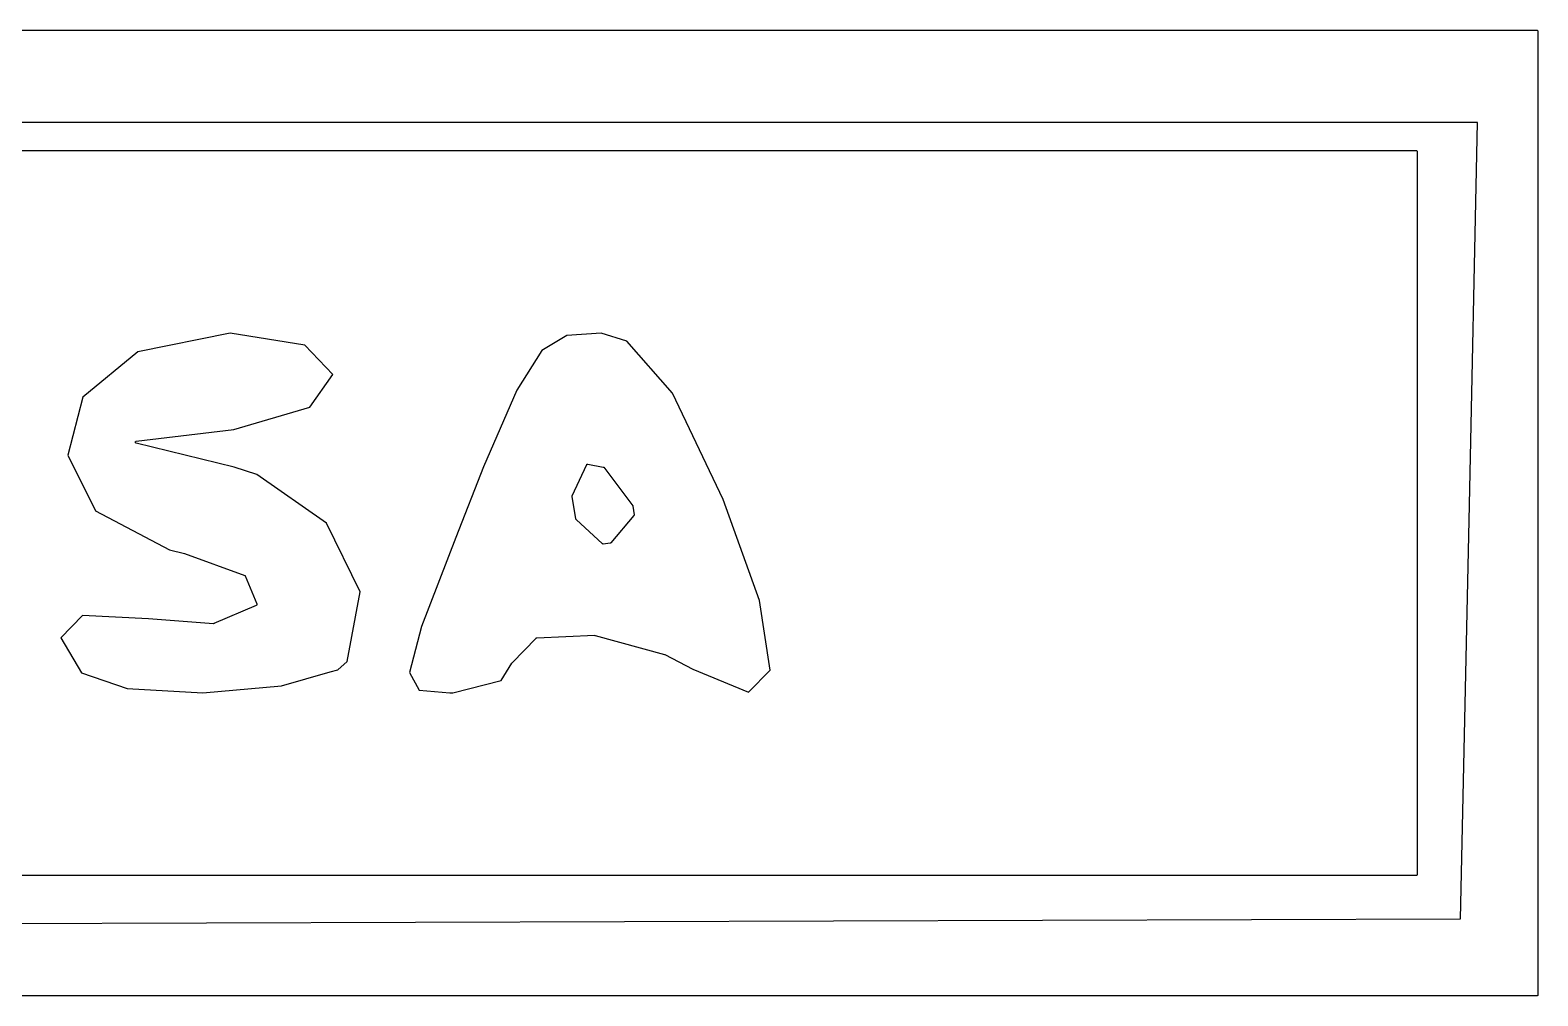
# Model space of a CAD drawing. Extents: x 107.7 to 189.7, y -115.4 to -83.3.
# Drawn here: x 162.21 to 170.63, y -105.47 to -100.08 of the extents above; entities that cross this region are included whole.
import ezdxf

# ---------------------------------------------------------------- set-up
doc = ezdxf.new("R2010")
doc.units = 0
doc.layers.add('BLACK', color=7, linetype='CONTINUOUS')

msp = doc.modelspace()

# ---------------------------------------------------------------- linework, layer by layer
at = {"layer": 'BLACK', "linetype": 'CONTINUOUS'}
for p, q in [((142.534, -100.078), (170.626, -100.078)), ((170.626, -100.078), (170.626, -100.078)), ((170.626, -100.078), (170.627, -100.078)), ((170.627, -100.078), (170.627, -100.078)), ((170.627, -100.078), (170.627, -100.078)), ((170.627, -100.078), (170.627, -100.079)), ((170.627, -100.079), (170.627, -100.079)), ((170.627, -100.079), (170.628, -100.079)), ((170.628, -100.079), (170.628, -100.079)), ((170.628, -100.079), (170.628, -100.079)), ((170.628, -100.079), (170.628, -100.079)), ((170.628, -100.079), (170.628, -100.079)), ((170.628, -100.079), (170.628, -100.079)), ((170.628, -100.079), (170.629, -100.08)), ((170.629, -100.08), (170.629, -100.08)), ((170.629, -100.08), (170.629, -100.08)), ((170.629, -100.08), (170.629, -100.08)), ((170.629, -100.08), (170.629, -100.08)), ((170.629, -100.08), (170.63, -100.081)), ((170.63, -100.081), (170.63, -100.081)), ((170.63, -100.081), (170.63, -100.081)), ((170.63, -100.081), (170.63, -100.081)), ((170.63, -100.081), (170.63, -100.081)), ((170.63, -100.081), (170.63, -100.081)), ((170.63, -100.081), (170.63, -100.081)), ((170.63, -100.081), (170.63, -100.082)), ((170.63, -100.082), (170.63, -100.082)), ((170.63, -100.082), (170.63, -100.082)), ((170.63, -100.082), (170.63, -100.082)), ((170.63, -100.082), (170.631, -100.083)), ((170.631, -100.083), (170.631, -100.083)), ((170.631, -100.083), (170.631, -105.466)), ((170.294, -100.593), (142.876, -100.593)), ((170.247, -102.817), (170.294, -100.593)), ((150.283, -100.751), (169.953, -100.751)), ((169.953, -100.751), (169.953, -100.751)), ((169.953, -100.751), (169.954, -100.751)), ((169.954, -100.751), (169.954, -100.751)), ((169.954, -100.751), (169.954, -100.751)), ((169.954, -100.751), (169.954, -100.751)), ((169.954, -100.751), (169.955, -100.752)), ((169.955, -100.752), (169.955, -100.752)), ((169.955, -100.752), (169.955, -100.752)), ((169.955, -100.752), (169.955, -100.752)), ((169.955, -100.752), (169.955, -100.752)), ((169.955, -100.752), (169.956, -100.752)), ((169.956, -100.752), (169.956, -100.752)), ((169.956, -100.752), (169.956, -100.752)), ((169.956, -100.752), (169.956, -100.753)), ((169.956, -100.753), (169.956, -100.753)), ((169.956, -100.753), (169.956, -100.753)), ((169.956, -100.753), (169.957, -100.753)), ((169.957, -100.753), (169.957, -100.753)), ((169.957, -100.753), (169.957, -100.753)), ((169.957, -100.753), (169.957, -100.753)), ((169.957, -100.753), (169.957, -100.754)), ((169.957, -100.754), (169.957, -100.754)), ((169.957, -100.754), (169.957, -100.754)), ((169.957, -100.754), (169.957, -100.754)), ((169.957, -100.754), (169.957, -100.755)), ((169.957, -100.755), (169.958, -100.755)), ((169.958, -100.755), (169.958, -100.755)), ((169.958, -100.755), (169.958, -100.755)), ((169.958, -100.755), (169.958, -100.756)), ((169.958, -100.756), (169.958, -100.756)), ((169.958, -100.756), (169.958, -104.793)), ((163.329, -101.771), (162.813, -101.874)), ((163.745, -101.838), (163.329, -101.771)), ((165.209, -101.784), (165.068, -101.867)), ((165.401, -101.771), (165.209, -101.784)), ((165.544, -101.814), (165.401, -101.771)), ((162.813, -101.874), (162.506, -102.128)), ((163.902, -102.001), (163.745, -101.838)), ((165.068, -101.867), (164.929, -102.089)), ((165.798, -102.106), (165.544, -101.814)), ((163.774, -102.184), (163.902, -102.001)), ((162.506, -102.128), (162.421, -102.451)), ((164.929, -102.089), (164.744, -102.517)), ((166.082, -102.699), (165.798, -102.106)), ((163.349, -102.309), (163.774, -102.184)), ((162.799, -102.377), (162.8, -102.376)), ((162.799, -102.378), (162.799, -102.377)), ((162.799, -102.377), (162.799, -102.377)), ((162.799, -102.377), (162.799, -102.377)), ((162.799, -102.377), (162.799, -102.377)), ((162.799, -102.379), (162.799, -102.378)), ((162.799, -102.378), (162.799, -102.378)), ((162.799, -102.378), (162.799, -102.378)), ((162.799, -102.378), (162.799, -102.378)), ((162.799, -102.378), (162.799, -102.378)), ((162.799, -102.38), (162.799, -102.379)), ((162.799, -102.379), (162.799, -102.379)), ((162.799, -102.379), (162.799, -102.379)), ((162.799, -102.379), (162.799, -102.379)), ((162.799, -102.381), (162.799, -102.38)), ((162.799, -102.38), (162.799, -102.38)), ((162.799, -102.38), (162.799, -102.38)), ((162.799, -102.38), (162.799, -102.38)), ((162.799, -102.382), (162.799, -102.381)), ((162.799, -102.381), (162.799, -102.381)), ((162.799, -102.381), (162.799, -102.381)), ((162.799, -102.381), (162.799, -102.381)), ((162.8, -102.376), (162.8, -102.375)), ((162.8, -102.375), (162.801, -102.375)), ((162.8, -102.376), (162.8, -102.376)), ((162.8, -102.376), (162.8, -102.376)), ((162.8, -102.376), (162.8, -102.376)), ((162.8, -102.376), (162.8, -102.376)), ((162.8, -102.376), (162.8, -102.376)), ((162.801, -102.375), (162.801, -102.375)), ((162.801, -102.375), (162.801, -102.375)), ((162.801, -102.375), (162.801, -102.375)), ((162.801, -102.375), (162.802, -102.375)), ((162.802, -102.375), (162.803, -102.374)), ((162.802, -102.375), (162.802, -102.375)), ((162.802, -102.375), (162.802, -102.375)), ((162.802, -102.375), (162.802, -102.375)), ((162.803, -102.374), (163.349, -102.309)), ((162.803, -102.374), (162.803, -102.374)), ((162.803, -102.374), (162.803, -102.374)), ((162.803, -102.374), (162.803, -102.374)), ((162.421, -102.451), (162.576, -102.762)), ((162.8, -102.382), (162.799, -102.382)), ((162.799, -102.382), (162.799, -102.382)), ((162.799, -102.382), (162.799, -102.382)), ((162.8, -102.383), (162.8, -102.382)), ((162.801, -102.383), (162.8, -102.383)), ((162.8, -102.383), (162.8, -102.383)), ((162.8, -102.383), (162.8, -102.383)), ((162.8, -102.383), (162.8, -102.383)), ((162.801, -102.384), (162.801, -102.383)), ((162.801, -102.383), (162.801, -102.383)), ((162.801, -102.383), (162.801, -102.383)), ((162.802, -102.384), (162.801, -102.384)), ((162.801, -102.384), (162.801, -102.384)), ((162.801, -102.384), (162.801, -102.384)), ((162.803, -102.384), (162.802, -102.384)), ((162.802, -102.384), (162.802, -102.384)), ((162.802, -102.384), (162.802, -102.384)), ((162.802, -102.384), (162.802, -102.384)), ((162.802, -102.384), (162.802, -102.384)), ((163.351, -102.519), (162.803, -102.384)), ((163.477, -102.559), (163.351, -102.519)), ((164.744, -102.517), (164.588, -102.911)), ((165.238, -102.679), (165.32, -102.504)), ((165.32, -102.504), (165.321, -102.503)), ((165.32, -102.504), (165.32, -102.504)), ((165.32, -102.504), (165.32, -102.504)), ((165.32, -102.504), (165.32, -102.504)), ((165.32, -102.504), (165.32, -102.504)), ((165.32, -102.504), (165.32, -102.504)), ((165.321, -102.503), (165.321, -102.502)), ((165.321, -102.502), (165.322, -102.502)), ((165.321, -102.503), (165.321, -102.503)), ((165.321, -102.503), (165.321, -102.503)), ((165.321, -102.503), (165.321, -102.503)), ((165.321, -102.503), (165.321, -102.503)), ((165.322, -102.502), (165.322, -102.502)), ((165.322, -102.502), (165.322, -102.502)), ((165.322, -102.502), (165.322, -102.502)), ((165.322, -102.502), (165.323, -102.502)), ((165.323, -102.502), (165.323, -102.502)), ((165.323, -102.502), (165.323, -102.502)), ((165.323, -102.502), (165.323, -102.502)), ((165.323, -102.502), (165.323, -102.502)), ((165.323, -102.502), (165.324, -102.502)), ((165.324, -102.502), (165.325, -102.502)), ((165.324, -102.502), (165.324, -102.502)), ((165.324, -102.502), (165.324, -102.502)), ((165.324, -102.502), (165.324, -102.502)), ((165.325, -102.502), (165.325, -102.502)), ((165.325, -102.502), (165.325, -102.502)), ((165.325, -102.502), (165.412, -102.518)), ((165.412, -102.518), (165.412, -102.518)), ((165.412, -102.518), (165.412, -102.518)), ((165.412, -102.518), (165.413, -102.518)), ((165.413, -102.518), (165.413, -102.518)), ((165.413, -102.518), (165.413, -102.518)), ((165.413, -102.518), (165.413, -102.518)), ((165.413, -102.518), (165.414, -102.518)), ((165.414, -102.518), (165.414, -102.518)), ((165.414, -102.518), (165.414, -102.518)), ((165.414, -102.518), (165.414, -102.518)), ((165.414, -102.518), (165.414, -102.519)), ((165.414, -102.519), (165.414, -102.519)), ((165.414, -102.519), (165.415, -102.519)), ((165.415, -102.519), (165.415, -102.519)), ((165.415, -102.519), (165.415, -102.519)), ((165.415, -102.519), (165.577, -102.734)), ((163.866, -102.832), (163.477, -102.559)), ((165.238, -102.68), (165.238, -102.679)), ((165.238, -102.679), (165.238, -102.679)), ((165.238, -102.681), (165.238, -102.68)), ((165.238, -102.68), (165.238, -102.68)), ((165.238, -102.682), (165.238, -102.681)), ((165.258, -102.807), (165.238, -102.682)), ((166.284, -103.263), (166.082, -102.699)), ((162.576, -102.762), (162.99, -102.981)), ((165.583, -102.788), (165.455, -102.942)), ((165.577, -102.734), (165.577, -102.735)), ((165.577, -102.735), (165.577, -102.735)), ((165.577, -102.735), (165.577, -102.735)), ((165.577, -102.735), (165.577, -102.735)), ((165.577, -102.735), (165.577, -102.735)), ((165.577, -102.735), (165.577, -102.736)), ((165.577, -102.736), (165.578, -102.736)), ((165.578, -102.736), (165.578, -102.736)), ((165.578, -102.736), (165.578, -102.736)), ((165.578, -102.736), (165.578, -102.737)), ((165.578, -102.737), (165.578, -102.737)), ((165.578, -102.737), (165.584, -102.784)), ((165.584, -102.787), (165.583, -102.787)), ((165.583, -102.787), (165.583, -102.788)), ((165.583, -102.788), (165.583, -102.788)), ((165.583, -102.788), (165.583, -102.788)), ((165.584, -102.784), (165.584, -102.784)), ((165.584, -102.784), (165.584, -102.784)), ((165.584, -102.784), (165.584, -102.784)), ((165.584, -102.784), (165.584, -102.785)), ((165.584, -102.785), (165.584, -102.785)), ((165.584, -102.785), (165.584, -102.785)), ((165.584, -102.785), (165.584, -102.785)), ((165.584, -102.785), (165.584, -102.786)), ((165.584, -102.786), (165.584, -102.786)), ((165.584, -102.786), (165.584, -102.786)), ((165.584, -102.786), (165.584, -102.786)), ((165.584, -102.786), (165.584, -102.787)), ((165.584, -102.787), (165.584, -102.787)), ((165.584, -102.787), (165.584, -102.787)), ((165.584, -102.787), (165.584, -102.787)), ((164.054, -103.214), (163.866, -102.832)), ((165.259, -102.807), (165.258, -102.807)), ((165.258, -102.807), (165.258, -102.807)), ((165.258, -102.807), (165.258, -102.807)), ((165.259, -102.808), (165.259, -102.807)), ((165.259, -102.809), (165.259, -102.808)), ((165.259, -102.808), (165.259, -102.808)), ((165.259, -102.808), (165.259, -102.808)), ((165.259, -102.808), (165.259, -102.808)), ((165.26, -102.809), (165.259, -102.809)), ((165.259, -102.809), (165.259, -102.809)), ((165.259, -102.809), (165.259, -102.809)), ((165.259, -102.809), (165.259, -102.809)), ((165.26, -102.81), (165.26, -102.809)), ((165.408, -102.947), (165.26, -102.81)), ((165.26, -102.81), (165.26, -102.81)), ((165.26, -102.81), (165.26, -102.81)), ((170.2, -105.041), (170.247, -102.817)), ((164.588, -102.911), (164.397, -103.408)), ((165.409, -102.947), (165.408, -102.947)), ((165.408, -102.947), (165.408, -102.947)), ((165.408, -102.947), (165.408, -102.947)), ((165.408, -102.947), (165.408, -102.947)), ((165.408, -102.947), (165.408, -102.947)), ((165.409, -102.948), (165.409, -102.947)), ((165.409, -102.947), (165.409, -102.947)), ((165.41, -102.948), (165.409, -102.948)), ((165.409, -102.948), (165.409, -102.948)), ((165.409, -102.948), (165.409, -102.948)), ((165.411, -102.948), (165.41, -102.948)), ((165.41, -102.948), (165.41, -102.948)), ((165.41, -102.948), (165.41, -102.948)), ((165.41, -102.948), (165.41, -102.948)), ((165.41, -102.948), (165.41, -102.948)), ((165.412, -102.948), (165.411, -102.948)), ((165.411, -102.948), (165.411, -102.948)), ((165.411, -102.948), (165.411, -102.948)), ((165.411, -102.948), (165.411, -102.948)), ((165.451, -102.943), (165.412, -102.948)), ((165.452, -102.943), (165.451, -102.943)), ((165.453, -102.943), (165.452, -102.943)), ((165.452, -102.943), (165.452, -102.943)), ((165.452, -102.943), (165.452, -102.943)), ((165.452, -102.943), (165.452, -102.943)), ((165.454, -102.943), (165.453, -102.943)), ((165.453, -102.943), (165.453, -102.943)), ((165.453, -102.943), (165.453, -102.943)), ((165.453, -102.943), (165.453, -102.943)), ((165.455, -102.942), (165.454, -102.942)), ((165.454, -102.942), (165.454, -102.942)), ((165.454, -102.942), (165.454, -102.942)), ((165.454, -102.942), (165.454, -102.942)), ((165.454, -102.942), (165.454, -102.943)), ((165.455, -102.942), (165.455, -102.942)), ((162.99, -102.981), (163.073, -103)), ((163.073, -103), (163.073, -103)), ((163.073, -103), (163.074, -103)), ((163.074, -103), (163.074, -103)), ((163.074, -103), (163.41, -103.123)), ((163.41, -103.123), (163.41, -103.123)), ((163.41, -103.123), (163.41, -103.123)), ((163.41, -103.123), (163.41, -103.123)), ((163.41, -103.123), (163.411, -103.123)), ((163.411, -103.123), (163.411, -103.123)), ((163.411, -103.123), (163.411, -103.123)), ((163.411, -103.123), (163.411, -103.123)), ((163.411, -103.123), (163.411, -103.124)), ((163.411, -103.124), (163.412, -103.124)), ((163.412, -103.124), (163.412, -103.124)), ((163.412, -103.124), (163.412, -103.124)), ((163.412, -103.124), (163.412, -103.124)), ((163.412, -103.124), (163.412, -103.125)), ((163.412, -103.125), (163.412, -103.125)), ((163.412, -103.125), (163.413, -103.125)), ((163.413, -103.125), (163.413, -103.125)), ((163.413, -103.125), (163.413, -103.125)), ((163.413, -103.125), (163.413, -103.125)), ((163.413, -103.125), (163.413, -103.126)), ((163.413, -103.126), (163.478, -103.282)), ((163.982, -103.604), (164.054, -103.214)), ((163.474, -103.292), (163.238, -103.392)), ((163.475, -103.291), (163.474, -103.292)), ((163.474, -103.292), (163.474, -103.292)), ((163.474, -103.292), (163.474, -103.292)), ((163.474, -103.292), (163.474, -103.292)), ((163.476, -103.29), (163.475, -103.291)), ((163.475, -103.291), (163.475, -103.291)), ((163.475, -103.291), (163.475, -103.291)), ((163.475, -103.291), (163.475, -103.291)), ((163.475, -103.291), (163.475, -103.291)), ((163.475, -103.291), (163.475, -103.291)), ((163.475, -103.291), (163.475, -103.291)), ((163.478, -103.287), (163.476, -103.29)), ((163.476, -103.29), (163.476, -103.29)), ((163.476, -103.29), (163.476, -103.29)), ((163.476, -103.29), (163.476, -103.29)), ((163.476, -103.29), (163.476, -103.29)), ((163.478, -103.282), (163.478, -103.282)), ((163.478, -103.282), (163.478, -103.283)), ((163.478, -103.283), (163.478, -103.283)), ((163.478, -103.283), (163.478, -103.283)), ((163.478, -103.283), (163.478, -103.283)), ((163.478, -103.283), (163.478, -103.284)), ((163.478, -103.284), (163.478, -103.284)), ((163.478, -103.284), (163.478, -103.284)), ((163.478, -103.284), (163.478, -103.284)), ((163.478, -103.284), (163.478, -103.285)), ((163.478, -103.285), (163.478, -103.285)), ((163.478, -103.285), (163.478, -103.285)), ((163.478, -103.285), (163.478, -103.285)), ((163.478, -103.285), (163.478, -103.286)), ((163.478, -103.286), (163.478, -103.286)), ((163.478, -103.286), (163.478, -103.286)), ((163.478, -103.286), (163.478, -103.286)), ((163.478, -103.286), (163.478, -103.286)), ((163.478, -103.286), (163.478, -103.287)), ((166.344, -103.653), (166.284, -103.263)), ((162.503, -103.347), (162.382, -103.472)), ((162.872, -103.365), (162.503, -103.347)), ((163.236, -103.393), (162.872, -103.365)), ((162.382, -103.472), (162.499, -103.668)), ((163.237, -103.393), (163.236, -103.393)), ((163.236, -103.393), (163.236, -103.393)), ((163.236, -103.393), (163.236, -103.393)), ((163.238, -103.393), (163.237, -103.393)), ((163.237, -103.393), (163.237, -103.393)), ((163.237, -103.393), (163.237, -103.393)), ((163.237, -103.393), (163.237, -103.393)), ((163.238, -103.392), (163.238, -103.392)), ((163.238, -103.392), (163.238, -103.392)), ((163.238, -103.392), (163.238, -103.393)), ((163.238, -103.393), (163.238, -103.393)), ((164.397, -103.408), (164.33, -103.666)), ((164.903, -103.612), (165.038, -103.473)), ((165.038, -103.473), (165.038, -103.472)), ((165.038, -103.472), (165.038, -103.472)), ((165.038, -103.472), (165.038, -103.472)), ((165.038, -103.472), (165.039, -103.472)), ((165.038, -103.473), (165.038, -103.473)), ((165.038, -103.473), (165.038, -103.473)), ((165.039, -103.472), (165.039, -103.472)), ((165.039, -103.472), (165.039, -103.472)), ((165.039, -103.472), (165.039, -103.472)), ((165.039, -103.472), (165.04, -103.472)), ((165.04, -103.472), (165.04, -103.472)), ((165.04, -103.472), (165.04, -103.472)), ((165.04, -103.472), (165.04, -103.472)), ((165.04, -103.472), (165.041, -103.472)), ((165.041, -103.471), (165.364, -103.457)), ((165.041, -103.472), (165.041, -103.471)), ((165.364, -103.457), (165.364, -103.457)), ((165.364, -103.457), (165.364, -103.457)), ((165.364, -103.457), (165.365, -103.457)), ((165.365, -103.457), (165.365, -103.457)), ((165.365, -103.457), (165.365, -103.457)), ((165.365, -103.457), (165.365, -103.458)), ((165.365, -103.458), (165.366, -103.458)), ((165.366, -103.458), (165.754, -103.564)), ((163.929, -103.65), (163.982, -103.604)), ((164.841, -103.709), (164.902, -103.613)), ((164.902, -103.613), (164.903, -103.612)), ((164.902, -103.613), (164.902, -103.613)), ((164.902, -103.613), (164.902, -103.613)), ((165.754, -103.564), (165.754, -103.565)), ((165.754, -103.565), (165.754, -103.565)), ((165.754, -103.565), (165.754, -103.565)), ((165.754, -103.565), (165.755, -103.565)), ((165.755, -103.565), (165.755, -103.565)), ((165.755, -103.565), (165.755, -103.565)), ((165.755, -103.565), (165.755, -103.565)), ((165.755, -103.565), (165.912, -103.647)), ((162.499, -103.668), (162.753, -103.755)), ((163.616, -103.74), (163.887, -103.662)), ((163.887, -103.662), (163.929, -103.65)), ((163.887, -103.662), (163.887, -103.662)), ((164.33, -103.666), (164.383, -103.763)), ((164.572, -103.779), (164.841, -103.709)), ((165.912, -103.647), (166.223, -103.775)), ((166.223, -103.775), (166.344, -103.653)), ((162.753, -103.755), (163.175, -103.778)), ((163.175, -103.778), (163.616, -103.74)), ((164.383, -103.763), (164.556, -103.779)), ((164.556, -103.779), (164.572, -103.779)), ((169.953, -104.798), (150.318, -104.798)), ((169.954, -104.798), (169.953, -104.798)), ((169.953, -104.798), (169.953, -104.798)), ((169.955, -104.798), (169.954, -104.798)), ((169.954, -104.798), (169.954, -104.798)), ((169.954, -104.798), (169.954, -104.798)), ((169.954, -104.798), (169.954, -104.798)), ((169.956, -104.797), (169.955, -104.797)), ((169.955, -104.797), (169.955, -104.797)), ((169.955, -104.797), (169.955, -104.797)), ((169.955, -104.797), (169.955, -104.798)), ((169.955, -104.798), (169.955, -104.798)), ((169.955, -104.798), (169.955, -104.798)), ((169.955, -104.798), (169.955, -104.798)), ((169.957, -104.796), (169.956, -104.797)), ((169.956, -104.797), (169.956, -104.797)), ((169.956, -104.797), (169.956, -104.797)), ((169.956, -104.797), (169.956, -104.797)), ((169.958, -104.794), (169.957, -104.795)), ((169.957, -104.795), (169.957, -104.795)), ((169.957, -104.795), (169.957, -104.795)), ((169.957, -104.795), (169.957, -104.795)), ((169.957, -104.795), (169.957, -104.796)), ((169.957, -104.796), (169.957, -104.796)), ((169.957, -104.796), (169.957, -104.796)), ((169.957, -104.796), (169.957, -104.796)), ((169.957, -104.796), (169.957, -104.796)), ((169.958, -104.793), (169.958, -104.794)), ((169.958, -104.794), (169.958, -104.794)), ((169.958, -104.794), (169.958, -104.794)), ((169.958, -104.794), (169.958, -104.794)), ((156.651, -105.084), (170.2, -105.041)), ((170.626, -105.471), (142.534, -105.471)), ((170.627, -105.471), (170.626, -105.471)), ((170.626, -105.471), (170.626, -105.471)), ((170.626, -105.471), (170.626, -105.471)), ((170.628, -105.471), (170.627, -105.471)), ((170.627, -105.471), (170.627, -105.471)), ((170.627, -105.471), (170.627, -105.471)), ((170.627, -105.471), (170.627, -105.471)), ((170.627, -105.471), (170.627, -105.471)), ((170.627, -105.471), (170.627, -105.471)), ((170.629, -105.47), (170.628, -105.47)), ((170.628, -105.47), (170.628, -105.47)), ((170.628, -105.47), (170.628, -105.47)), ((170.628, -105.47), (170.628, -105.471)), ((170.63, -105.469), (170.629, -105.469)), ((170.629, -105.469), (170.629, -105.47)), ((170.629, -105.47), (170.629, -105.47)), ((170.629, -105.47), (170.629, -105.47)), ((170.629, -105.47), (170.629, -105.47)), ((170.631, -105.466), (170.63, -105.467)), ((170.63, -105.467), (170.63, -105.467)), ((170.63, -105.467), (170.63, -105.467)), ((170.63, -105.467), (170.63, -105.467)), ((170.63, -105.467), (170.63, -105.468)), ((170.63, -105.468), (170.63, -105.468)), ((170.63, -105.468), (170.63, -105.468)), ((170.63, -105.468), (170.63, -105.468)), ((170.63, -105.468), (170.63, -105.469)), ((170.63, -105.469), (170.63, -105.469)), ((170.63, -105.469), (170.63, -105.469)), ((170.63, -105.469), (170.63, -105.469))]:
    msp.add_line(p, q, dxfattribs=at)

doc.saveas('drawing.dxf')
